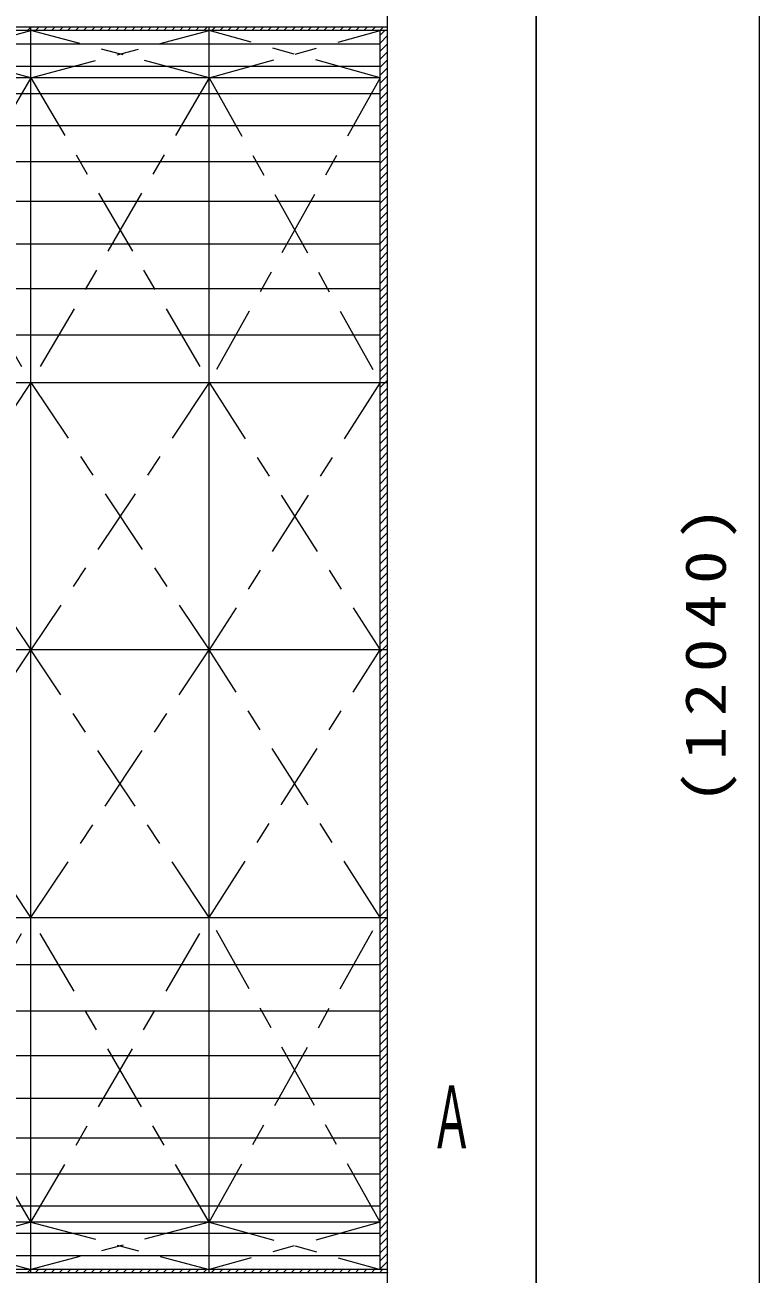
# Model space of a CAD drawing. Units: millimetres on the paper, scale 1:150. Extents: x -385 to 0, y -3 to 267.
# Drawn here: x -110.5 to -77.6, y 156.3 to 212.3 of the extents above; entities that cross this region are included whole.
import ezdxf
from ezdxf.enums import TextEntityAlignment as Align

# ---------------------------------------------------------------- set-up
doc = ezdxf.new("R2010")
doc.units = ezdxf.units.MM
doc.linetypes.add('USER2', pattern=[6, 3, -1, 1, -1])
doc.layers.add('1_150', color=7, linetype='Continuous', lineweight=13)
doc.styles.add('ＭＳ ゴシック', font='')
doc.styles.get('ＭＳ ゴシック').set_extended_font_data('MS Gothic')

msp = doc.modelspace()

# ---------------------------------------------------------------- linework, layer by layer
at = {"layer": '1_150', "lineweight": 25}
msp.add_line((-87.57, 134.31), (-87.57, 234.31), dxfattribs=at)
at = {"layer": '1_150'}
for p, q in [((-94.236, 144.177), (-94.236, 224.426)), ((-77.57, 224.426), (-77.57, 144.177)), ((-94.236, 212.224), (-134.236, 212.224)), ((-94.236, 212.079), (-134.236, 212.079)), ((-110.24, 212.224), (-110.385, 212.079)), ((-110.236, 156.379), (-110.236, 212.224)), ((-109.881, 212.224), (-110.026, 212.079)), ((-109.522, 212.224), (-109.667, 212.079)), ((-109.162, 212.224), (-109.308, 212.079)), ((-108.803, 212.224), (-108.949, 212.079)), ((-108.444, 212.224), (-108.589, 212.079)), ((-108.085, 212.224), (-108.23, 212.079)), ((-107.726, 212.224), (-107.871, 212.079)), ((-107.366, 212.224), (-107.512, 212.079)), ((-107.007, 212.224), (-107.153, 212.079)), ((-106.648, 212.224), (-106.793, 212.079)), ((-106.289, 212.224), (-106.434, 212.079)), ((-105.93, 212.224), (-106.075, 212.079)), ((-105.57, 212.224), (-105.716, 212.079)), ((-105.211, 212.224), (-105.357, 212.079)), ((-104.852, 212.224), (-104.997, 212.079)), ((-104.493, 212.224), (-104.638, 212.079)), ((-104.133, 212.224), (-104.279, 212.079)), ((-103.774, 212.224), (-103.92, 212.079)), ((-103.415, 212.224), (-103.561, 212.079)), ((-103.056, 212.224), (-103.201, 212.079)), ((-102.697, 212.224), (-102.842, 212.079)), ((-102.337, 212.224), (-102.483, 212.079)), ((-102.236, 156.379), (-102.236, 212.224)), ((-101.978, 212.224), (-102.124, 212.079)), ((-101.619, 212.224), (-101.764, 212.079)), ((-101.26, 212.224), (-101.405, 212.079)), ((-100.901, 212.224), (-101.046, 212.079)), ((-100.541, 212.224), (-100.687, 212.079)), ((-100.182, 212.224), (-100.328, 212.079)), ((-99.823, 212.224), (-99.968, 212.079)), ((-99.464, 212.224), (-99.609, 212.079)), ((-99.105, 212.224), (-99.25, 212.079)), ((-98.745, 212.224), (-98.891, 212.079)), ((-98.386, 212.224), (-98.532, 212.079)), ((-98.027, 212.224), (-98.172, 212.079)), ((-97.668, 212.224), (-97.813, 212.079)), ((-97.308, 212.224), (-97.454, 212.079)), ((-96.949, 212.224), (-97.095, 212.079)), ((-96.59, 212.224), (-96.736, 212.079)), ((-96.231, 212.224), (-96.376, 212.079)), ((-95.872, 212.224), (-96.017, 212.079)), ((-95.512, 212.224), (-95.658, 212.079)), ((-95.153, 212.224), (-95.299, 212.079)), ((-94.794, 212.224), (-94.939, 212.079)), ((-94.435, 212.224), (-94.58, 212.079)), ((-94.364, 212.079), (-94.57, 211.874)), ((-94.57, 156.524), (-94.57, 212.079)), ((-94.57, 211.462), (-133.903, 211.462)), ((-94.236, 211.848), (-94.57, 211.514)), ((-94.236, 211.488), (-94.57, 211.155)), ((-94.236, 211.129), (-94.57, 210.796)), ((-94.236, 210.77), (-94.57, 210.437)), ((-94.57, 210.464), (-133.903, 210.464)), ((-94.236, 210.411), (-94.57, 210.078)), ((-94.57, 209.957), (-133.903, 209.957)), ((-94.236, 210.052), (-94.57, 209.718)), ((-94.236, 209.692), (-94.57, 209.359)), ((-94.57, 209.239), (-133.903, 209.239)), ((-94.236, 209.333), (-94.57, 209)), ((-94.236, 208.974), (-94.57, 208.641)), ((-94.236, 208.615), (-94.57, 208.281)), ((-94.236, 208.256), (-94.57, 207.922)), ((-94.57, 207.805), (-133.903, 207.805)), ((-94.236, 207.896), (-94.57, 207.563)), ((-94.236, 207.537), (-94.57, 207.204)), ((-94.236, 207.178), (-94.57, 206.845)), ((-94.236, 206.819), (-94.57, 206.485)), ((-94.236, 206.46), (-94.57, 206.126)), ((-94.57, 206.187), (-133.903, 206.187)), ((-94.236, 206.1), (-94.57, 205.767)), ((-94.236, 205.741), (-94.57, 205.408)), ((-94.236, 205.382), (-94.57, 205.049)), ((-94.236, 205.023), (-94.57, 204.689)), ((-94.236, 204.663), (-94.57, 204.33)), ((-94.57, 204.41), (-133.903, 204.41)), ((-94.236, 204.304), (-94.57, 203.971)), ((-94.236, 203.945), (-94.57, 203.612)), ((-94.236, 203.586), (-94.57, 203.253)), ((-94.236, 203.227), (-94.57, 202.893)), ((-94.57, 202.502), (-133.903, 202.502)), ((-94.236, 202.867), (-94.57, 202.534)), ((-94.236, 202.508), (-94.57, 202.175)), ((-94.236, 202.149), (-94.57, 201.816)), ((-94.236, 201.79), (-94.57, 201.456)), ((-94.236, 201.431), (-94.57, 201.097)), ((-94.236, 201.071), (-94.57, 200.738)), ((-94.236, 200.712), (-94.57, 200.379)), ((-94.57, 200.495), (-133.903, 200.495)), ((-94.236, 200.353), (-94.57, 200.02)), ((-94.236, 199.994), (-94.57, 199.66)), ((-94.236, 199.635), (-94.57, 199.301)), ((-94.236, 199.275), (-94.57, 198.942)), ((-94.57, 198.42), (-133.903, 198.42)), ((-94.236, 198.916), (-94.57, 198.583)), ((-94.236, 198.557), (-94.57, 198.224)), ((-94.236, 198.198), (-94.57, 197.864)), ((-94.236, 197.839), (-94.57, 197.505)), ((-94.236, 197.479), (-94.57, 197.146)), ((-94.236, 197.12), (-94.57, 196.787)), ((-94.236, 196.761), (-94.57, 196.428)), ((-134.236, 196.302), (-94.236, 196.302)), ((-94.236, 196.402), (-94.57, 196.068)), ((-94.236, 196.042), (-94.57, 195.709)), ((-94.236, 195.683), (-94.57, 195.35)), ((-94.236, 195.324), (-94.57, 194.991)), ((-94.236, 194.965), (-94.57, 194.631)), ((-94.236, 194.606), (-94.57, 194.272)), ((-94.236, 194.246), (-94.57, 193.913)), ((-94.236, 193.887), (-94.57, 193.554)), ((-94.236, 193.528), (-94.57, 193.195)), ((-94.236, 193.169), (-94.57, 192.835)), ((-94.236, 192.81), (-94.57, 192.476)), ((-94.236, 192.45), (-94.57, 192.117)), ((-94.236, 192.091), (-94.57, 191.758)), ((-94.236, 191.732), (-94.57, 191.399)), ((-94.236, 191.373), (-94.57, 191.039)), ((-94.236, 191.014), (-94.57, 190.68)), ((-94.236, 190.654), (-94.57, 190.321)), ((-94.236, 190.295), (-94.57, 189.962)), ((-94.236, 189.936), (-94.57, 189.603)), ((-94.236, 189.577), (-94.57, 189.243)), ((-94.236, 189.217), (-94.57, 188.884)), ((-94.236, 188.858), (-94.57, 188.525)), ((-94.236, 188.499), (-94.57, 188.166)), ((-94.236, 188.14), (-94.57, 187.806)), ((-94.236, 187.781), (-94.57, 187.447)), ((-94.236, 187.421), (-94.57, 187.088)), ((-94.236, 187.062), (-94.57, 186.729)), ((-94.236, 186.703), (-94.57, 186.37)), ((-94.236, 186.344), (-94.57, 186.01)), ((-94.236, 185.985), (-94.57, 185.651)), ((-94.236, 185.625), (-94.57, 185.292)), ((-94.236, 185.266), (-94.57, 184.933)), ((-94.236, 184.907), (-94.57, 184.574)), ((-94.236, 184.548), (-94.57, 184.214)), ((-110.236, 184.302), (-126.236, 184.302)), ((-102.236, 184.302), (-110.236, 184.302)), ((-94.236, 184.302), (-102.236, 184.302)), ((-94.236, 184.189), (-94.57, 183.855)), ((-94.236, 183.829), (-94.57, 183.496)), ((-94.236, 183.47), (-94.57, 183.137)), ((-94.236, 183.111), (-94.57, 182.778)), ((-94.236, 182.752), (-94.57, 182.418)), ((-94.236, 182.392), (-94.57, 182.059)), ((-94.236, 182.033), (-94.57, 181.7)), ((-94.236, 181.674), (-94.57, 181.341)), ((-94.236, 181.315), (-94.57, 180.981)), ((-94.236, 180.956), (-94.57, 180.622)), ((-94.236, 180.596), (-94.57, 180.263)), ((-94.236, 180.237), (-94.57, 179.904)), ((-94.236, 179.878), (-94.57, 179.545)), ((-94.236, 179.519), (-94.57, 179.185)), ((-94.236, 179.16), (-94.57, 178.826)), ((-94.236, 178.8), (-94.57, 178.467)), ((-94.236, 178.441), (-94.57, 178.108)), ((-94.236, 178.082), (-94.57, 177.749)), ((-94.236, 177.723), (-94.57, 177.389)), ((-94.236, 177.364), (-94.57, 177.03)), ((-94.236, 177.004), (-94.57, 176.671)), ((-94.236, 176.645), (-94.57, 176.312)), ((-94.236, 176.286), (-94.57, 175.953)), ((-94.236, 175.927), (-94.57, 175.593)), ((-94.236, 175.567), (-94.57, 175.234)), ((-94.236, 175.208), (-94.57, 174.875)), ((-94.236, 174.849), (-94.57, 174.516)), ((-94.236, 174.49), (-94.57, 174.157)), ((-94.236, 174.131), (-94.57, 173.797)), ((-94.236, 173.771), (-94.57, 173.438)), ((-94.236, 173.412), (-94.57, 173.079)), ((-94.236, 173.053), (-94.57, 172.72)), ((-94.236, 172.694), (-94.57, 172.36)), ((-134.236, 172.302), (-94.236, 172.302)), ((-94.236, 172.335), (-94.57, 172.001)), ((-94.236, 171.975), (-94.57, 171.642)), ((-94.236, 171.616), (-94.57, 171.283)), ((-94.236, 171.257), (-94.57, 170.924)), ((-94.236, 170.898), (-94.57, 170.564)), ((-94.236, 170.539), (-94.57, 170.205)), ((-94.57, 170.183), (-133.903, 170.183)), ((-94.236, 170.179), (-94.57, 169.846)), ((-94.236, 169.82), (-94.57, 169.487)), ((-94.236, 169.461), (-94.57, 169.128)), ((-94.236, 169.102), (-94.57, 168.768)), ((-94.236, 168.742), (-94.57, 168.409)), ((-94.236, 168.383), (-94.57, 168.05)), ((-94.57, 168.108), (-133.903, 168.108)), ((-94.236, 168.024), (-94.57, 167.691)), ((-94.236, 167.665), (-94.57, 167.332)), ((-94.236, 167.306), (-94.57, 166.972)), ((-94.236, 166.946), (-94.57, 166.613)), ((-94.236, 166.587), (-94.57, 166.254)), ((-94.57, 166.101), (-133.903, 166.101)), ((-94.236, 166.228), (-94.57, 165.895)), ((-94.236, 165.869), (-94.57, 165.535)), ((-94.236, 165.51), (-94.57, 165.176)), ((-94.236, 165.15), (-94.57, 164.817)), ((-94.236, 164.791), (-94.57, 164.458)), ((-94.236, 164.432), (-94.57, 164.099)), ((-94.57, 164.194), (-133.903, 164.194)), ((-94.236, 164.073), (-94.57, 163.739)), ((-94.236, 163.714), (-94.57, 163.38)), ((-94.236, 163.354), (-94.57, 163.021)), ((-94.236, 162.995), (-94.57, 162.662)), ((-94.236, 162.636), (-94.57, 162.303)), ((-94.57, 162.417), (-133.903, 162.417)), ((-94.236, 162.277), (-94.57, 161.943)), ((-94.236, 161.917), (-94.57, 161.584)), ((-94.236, 161.558), (-94.57, 161.225)), ((-94.236, 161.199), (-94.57, 160.866)), ((-94.57, 160.798), (-133.903, 160.798)), ((-94.236, 160.84), (-94.57, 160.507)), ((-94.236, 160.481), (-94.57, 160.147)), ((-94.236, 160.121), (-94.57, 159.788)), ((-94.236, 159.762), (-94.57, 159.429)), ((-94.57, 159.365), (-133.903, 159.365)), ((-94.236, 159.403), (-94.57, 159.07)), ((-94.57, 158.647), (-133.903, 158.647)), ((-94.236, 159.044), (-94.57, 158.71)), ((-94.236, 158.685), (-94.57, 158.351)), ((-94.57, 158.139), (-133.903, 158.139)), ((-94.236, 158.325), (-94.57, 157.992)), ((-94.236, 157.966), (-94.57, 157.633)), ((-94.236, 157.607), (-94.57, 157.274)), ((-94.57, 157.141), (-133.903, 157.141)), ((-94.236, 157.248), (-94.57, 156.914)), ((-94.236, 156.524), (-134.236, 156.524)), ((-94.236, 156.379), (-134.236, 156.379)), ((-110.263, 156.524), (-110.408, 156.379)), ((-109.903, 156.524), (-110.049, 156.379)), ((-109.544, 156.524), (-109.69, 156.379)), ((-109.185, 156.524), (-109.33, 156.379)), ((-108.826, 156.524), (-108.971, 156.379)), ((-108.466, 156.524), (-108.612, 156.379)), ((-108.107, 156.524), (-108.253, 156.379)), ((-107.748, 156.524), (-107.894, 156.379)), ((-107.389, 156.524), (-107.534, 156.379)), ((-107.03, 156.524), (-107.175, 156.379)), ((-106.67, 156.524), (-106.816, 156.379)), ((-106.311, 156.524), (-106.457, 156.379)), ((-105.952, 156.524), (-106.097, 156.379)), ((-105.593, 156.524), (-105.738, 156.379)), ((-105.234, 156.524), (-105.379, 156.379)), ((-104.874, 156.524), (-105.02, 156.379)), ((-104.515, 156.524), (-104.661, 156.379)), ((-104.156, 156.524), (-104.301, 156.379)), ((-103.797, 156.524), (-103.942, 156.379)), ((-103.438, 156.524), (-103.583, 156.379)), ((-103.078, 156.524), (-103.224, 156.379)), ((-102.719, 156.524), (-102.865, 156.379)), ((-102.36, 156.524), (-102.505, 156.379)), ((-102.001, 156.524), (-102.146, 156.379)), ((-101.641, 156.524), (-101.787, 156.379)), ((-101.282, 156.524), (-101.428, 156.379)), ((-100.923, 156.524), (-101.069, 156.379)), ((-100.564, 156.524), (-100.709, 156.379)), ((-100.205, 156.524), (-100.35, 156.379)), ((-99.845, 156.524), (-99.991, 156.379)), ((-99.486, 156.524), (-99.632, 156.379)), ((-99.127, 156.524), (-99.272, 156.379)), ((-98.768, 156.524), (-98.913, 156.379)), ((-98.409, 156.524), (-98.554, 156.379)), ((-98.049, 156.524), (-98.195, 156.379)), ((-97.69, 156.524), (-97.836, 156.379)), ((-97.331, 156.524), (-97.476, 156.379)), ((-96.972, 156.524), (-97.117, 156.379)), ((-96.613, 156.524), (-96.758, 156.379)), ((-96.253, 156.524), (-96.399, 156.379)), ((-95.894, 156.524), (-96.04, 156.379)), ((-95.535, 156.524), (-95.68, 156.379)), ((-95.176, 156.524), (-95.321, 156.379)), ((-94.816, 156.524), (-94.962, 156.379)), ((-94.457, 156.524), (-94.603, 156.379)), ((-94.236, 156.889), (-94.57, 156.555)), ((-94.236, 156.386), (-94.244, 156.379)), ((-94.236, 156.529), (-94.241, 156.524))]:
    msp.add_line(p, q, dxfattribs=at)
at = {"layer": '1_150', "linetype": 'USER2'}
for p, q in [((-110.236, 209.957), (-118.236, 212.079)), ((-118.236, 209.957), (-110.236, 212.079)), ((-102.236, 209.957), (-110.236, 212.079)), ((-110.236, 209.957), (-102.236, 212.079)), ((-94.57, 209.957), (-102.236, 212.079)), ((-102.236, 209.957), (-94.57, 212.079)), ((-118.236, 209.957), (-110.236, 196.302)), ((-110.236, 209.957), (-118.236, 196.302)), ((-110.236, 209.957), (-102.236, 196.302)), ((-102.236, 209.957), (-110.236, 196.302)), ((-102.236, 209.957), (-94.57, 196.302)), ((-94.57, 209.957), (-102.236, 196.302)), ((-118.236, 196.302), (-110.236, 184.302)), ((-110.236, 196.302), (-118.236, 184.302)), ((-110.236, 196.302), (-102.236, 184.302)), ((-102.236, 196.302), (-110.236, 184.302)), ((-102.236, 196.302), (-94.57, 184.302)), ((-94.57, 196.302), (-102.236, 184.302)), ((-118.236, 172.302), (-110.236, 184.302)), ((-110.236, 172.302), (-118.236, 184.302)), ((-110.236, 172.302), (-102.236, 184.302)), ((-102.236, 172.302), (-110.236, 184.302)), ((-102.236, 172.302), (-94.57, 184.302)), ((-94.57, 172.302), (-102.236, 184.302)), ((-118.236, 158.647), (-110.236, 172.302)), ((-110.236, 158.647), (-118.236, 172.302)), ((-110.236, 158.647), (-102.236, 172.302)), ((-102.236, 158.647), (-110.236, 172.302)), ((-102.236, 158.647), (-94.57, 172.302)), ((-94.57, 158.647), (-102.236, 172.302)), ((-110.236, 158.647), (-118.236, 156.524)), ((-118.236, 158.647), (-110.236, 156.524)), ((-102.236, 158.647), (-110.236, 156.524)), ((-110.236, 158.647), (-102.236, 156.524)), ((-94.57, 158.647), (-102.236, 156.524)), ((-102.236, 158.647), (-94.57, 156.524))]:
    msp.add_line(p, q, dxfattribs=at)

# ---------------------------------------------------------------- texts
at = {"layer": '1_150', "style": 'ＭＳ ゴシック', "width": 0.5}
msp.add_text('Ａ', height=2.815, dxfattribs=at).set_placement((-92.309, 164.768), align=Align.TOP_LEFT)
at = {"layer": '1_150', "insert": (-78.57, 184.302), "char_height": 1.833, "attachment_point": 8, "rotation": 90, "style": 'ＭＳ ゴシック'}
msp.add_mtext('\\T1.32;\\W1.2;(12040)', dxfattribs=at)

doc.saveas('drawing.dxf')
